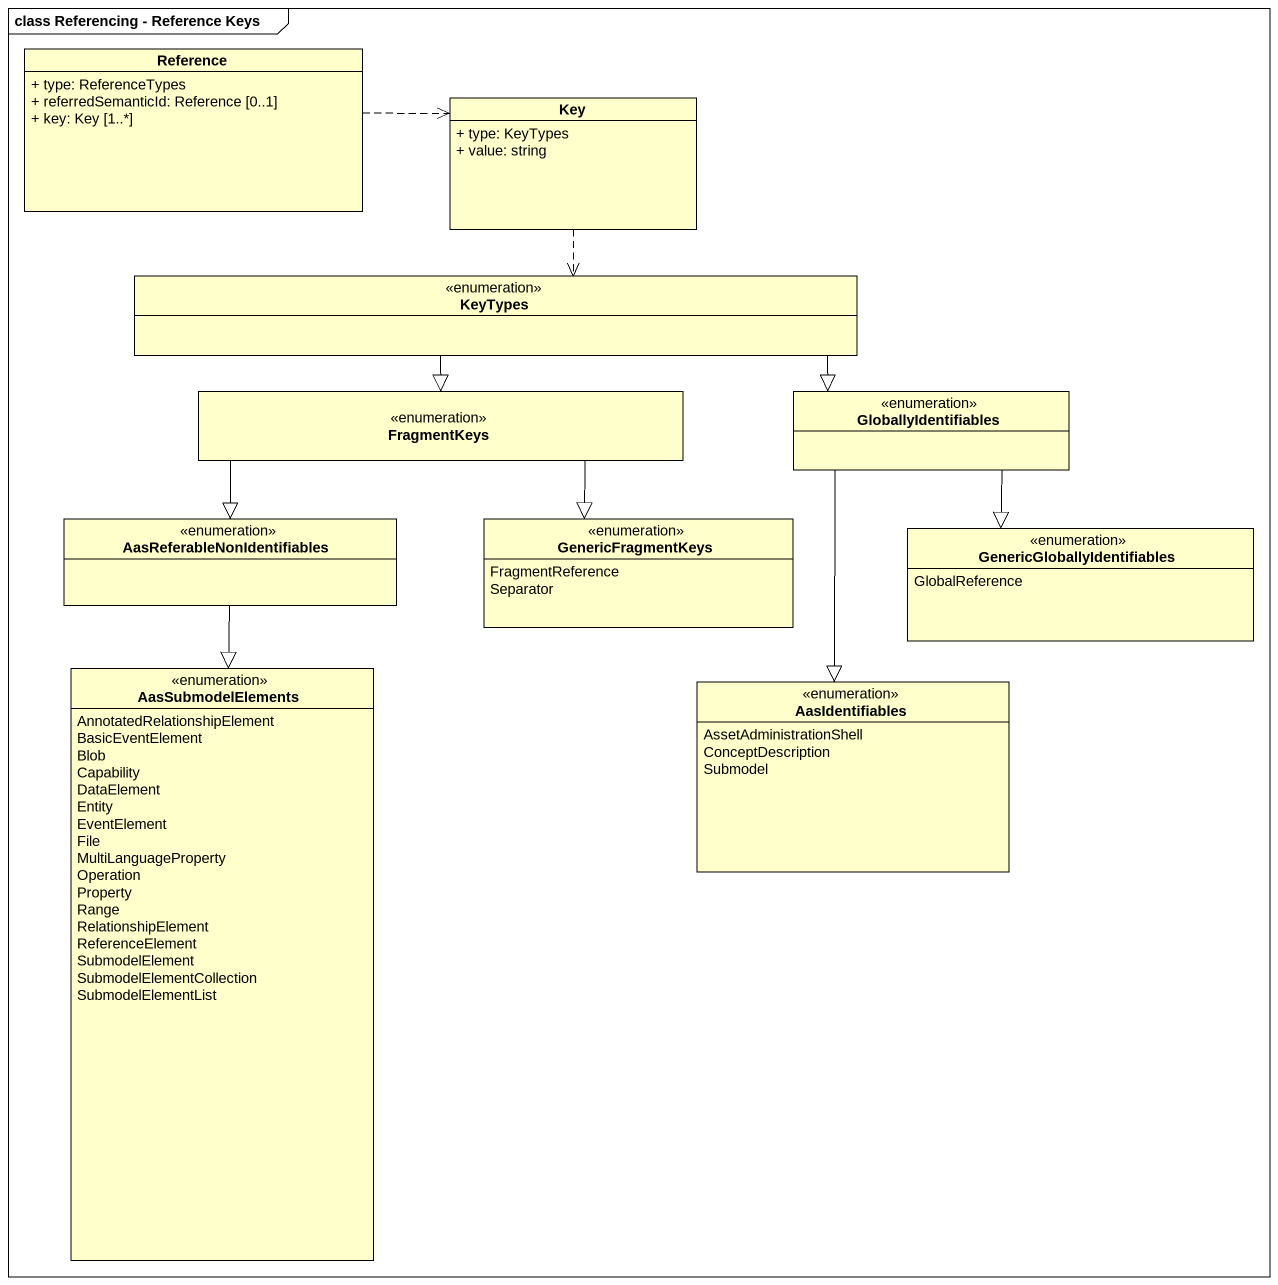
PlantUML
@startuml
mainframe class Referencing - Reference Keys
hide circle
hide empty members
skinparam classAttributeIconSize 0
class Reference {
  + type: ReferenceTypes
  + referredSemanticId: Reference [0..1]
  + key: Key [1..*]
}
class Key {
  + type: KeyTypes
  + value: string
}
enum KeyTypes
enum FragmentKeys
enum GloballyIdentifiables
enum AasReferableNonIdentifiables
enum GenericFragmentKeys {
  FragmentReference
  Separator
}
enum GenericGloballyIdentifiables {
  GlobalReference
}
enum AasSubmodelElements {
  AnnotatedRelationshipElement
  BasicEventElement
  Blob
  Capability
  DataElement
  Entity
  EventElement
  File
  MultiLanguageProperty
  Operation
  Property
  Range
  RelationshipElement
  ReferenceElement
  SubmodelElement
  SubmodelElementCollection
  SubmodelElementList
}
enum AasIdentifiables {
  AssetAdministrationShell
  ConceptDescription
  Submodel
}
Reference .right.> Key
Key ..> KeyTypes
KeyTypes --|> FragmentKeys
KeyTypes -right-|> GloballyIdentifiables
FragmentKeys --|> AasReferableNonIdentifiables
FragmentKeys --|> GenericFragmentKeys
GloballyIdentifiables --|> GenericGloballyIdentifiables
GloballyIdentifiables --|> AasIdentifiables
AasReferableNonIdentifiables --|> AasSubmodelElements
@enduml
